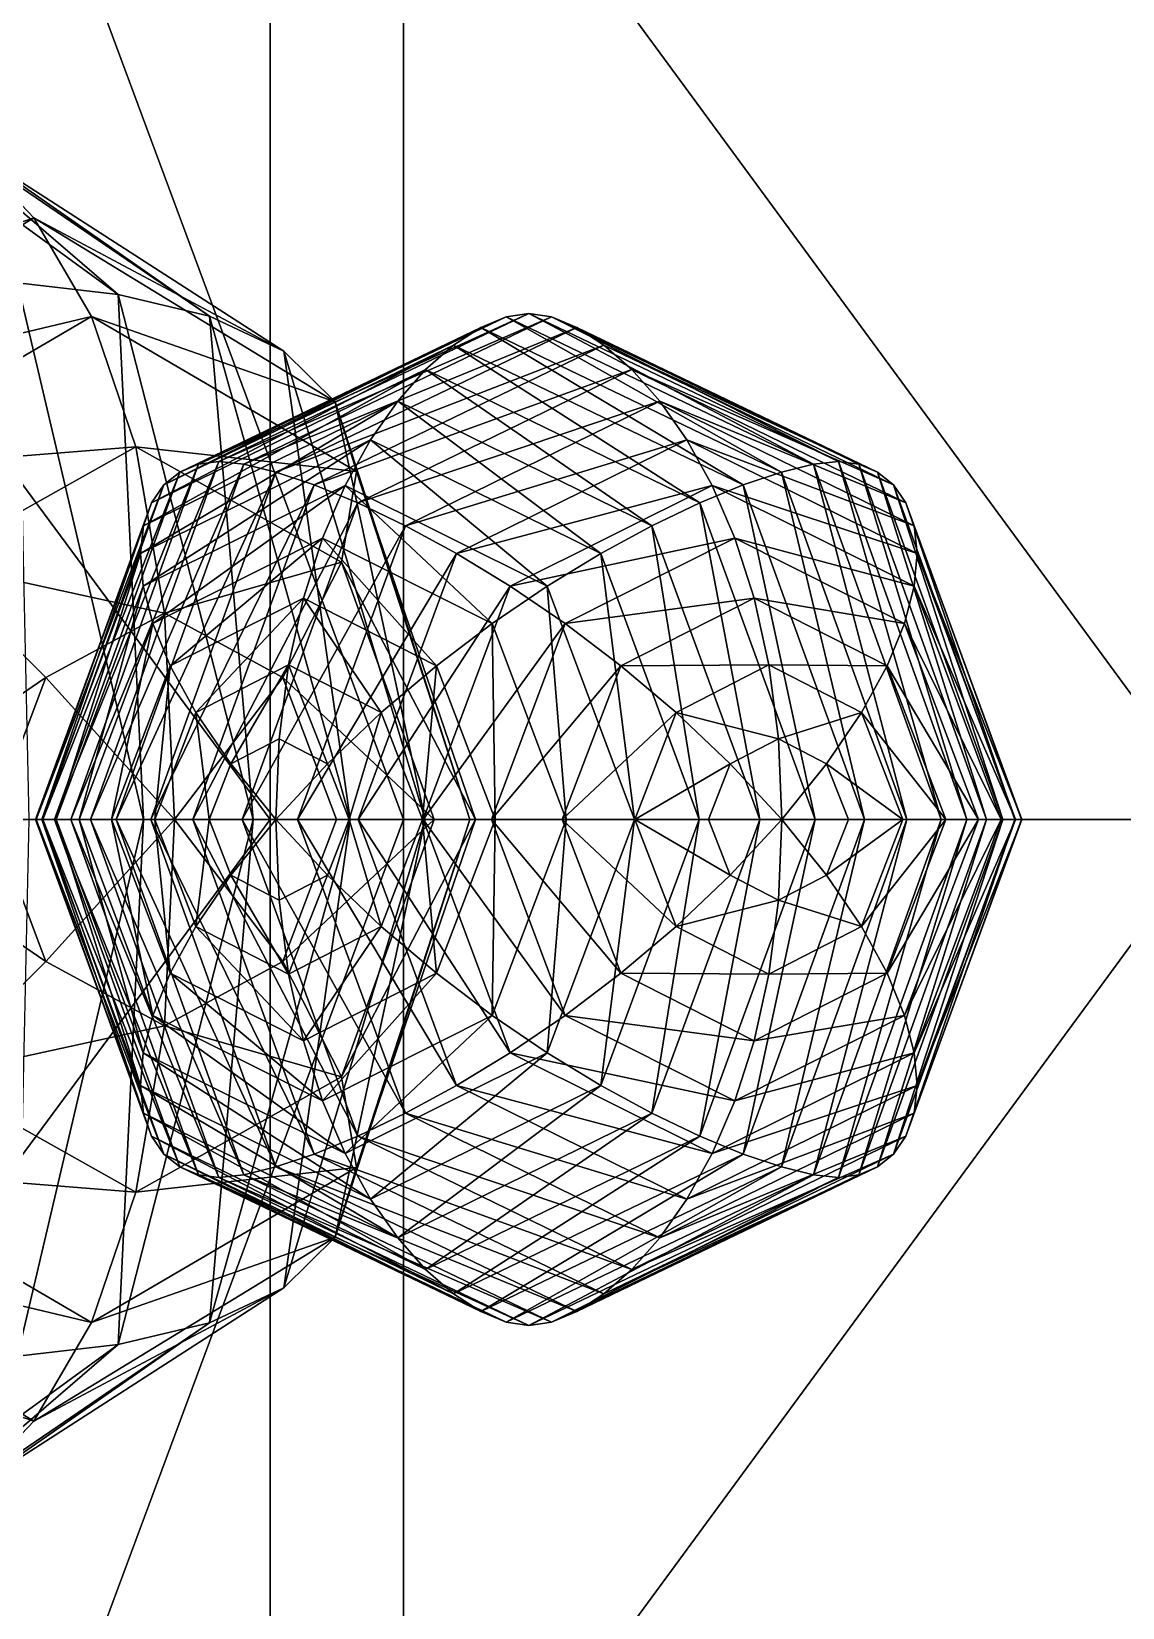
# Model space of a CAD drawing. Extents: x 0 to 32.6, y -11.9 to 11.9.
# Drawn here: x 12.82 to 13.0818, y -0.189 to 0.189 of the extents above; entities that cross this region are included whole.
import ezdxf

# ---------------------------------------------------------------- set-up
doc = ezdxf.new("R2010")
doc.units = 0

msp = doc.modelspace()

# ---------------------------------------------------------------- linework, layer by layer
for points in [[(12.50791, 1.08, -1.7), (12.90925, 1.08, -1.7), (12.90925, 0, -1.7)], [(12.50791, 1.08, -1.7), (12.90925, 0, -1.7), (12.50791, 0, -1.7)], [(12.50791, 0, 1.3), (12.90925, 0, 1.3), (12.50791, 1.08, 1.3)], [(12.90925, 0, 1.3), (12.90925, 1.08, 1.3), (12.50791, 1.08, 1.3)], [(12.90925, 1.08, -1.7), (13.27085, 1.08, -1.7), (13.27085, 0, -1.7)], [(12.90925, 1.08, -1.7), (13.27085, 0, -1.7), (12.90925, 0, -1.7)], [(12.90925, 0, 1.3), (13.27085, 0, 1.3), (12.90925, 1.08, 1.3)], [(13.27085, 0, 1.3), (13.27085, 1.08, 1.3), (12.90925, 1.08, 1.3)], [(12.6471, 0.31127, -1.10925), (12.87727, 0.31127, -1.10925), (12.87727, 0, -1.17609)], [(12.6471, 0.31127, -1.10925), (12.87727, 0, -1.17609), (12.6471, 0, -1.17609)], [(12.6471, 0, 0.52391), (12.87727, 0, 0.52391), (12.6471, 0.31127, 0.45707)], [(12.87727, 0, 0.52391), (12.87727, 0.31127, 0.45707), (12.6471, 0.31127, 0.45707)], [(12.87727, 0.31127, -1.10925), (13.10591, 0.31127, -1.10925), (13.10591, 0, -1.17609)], [(12.87727, 0.31127, -1.10925), (13.10591, 0, -1.17609), (12.87727, 0, -1.17609)], [(12.87727, 0, 0.52391), (13.10591, 0, 0.52391), (12.87727, 0.31127, 0.45707)], [(13.10591, 0, 0.52391), (13.10591, 0.31127, 0.45707), (12.87727, 0.31127, 0.45707)], [(12.8408, 0.12599, -0.17738), (12.76648, 0.18003, -0.13447), (12.78598, 0.17304, -0.10069)], [(12.8408, 0.12599, -0.17738), (12.81657, 0.12878, -0.20988), (12.76648, 0.18003, -0.13447)], [(12.86266, 0.12074, -0.14496), (12.78598, 0.17304, -0.10069), (12.80422, 0.16148, -0.06911)], [(12.86266, 0.12074, -0.14496), (12.8408, 0.12599, -0.17738), (12.78598, 0.17304, -0.10069)], [(12.82056, 0.14437, -0.04081), (12.80422, 0.16148, -0.06911), (12.72789, 0.11235, -0.02504)], [(12.88054, 0.11235, -0.11317), (12.80422, 0.16148, -0.06911), (12.82056, 0.14437, -0.04081)], [(12.88054, 0.11235, -0.11317), (12.86266, 0.12074, -0.14496), (12.80422, 0.16148, -0.06911)], [(12.82056, 0.14437, -0.04081), (12.72789, 0.11235, -0.02504), (12.74826, 0.10017, 0.00093)], [(12.83436, 0.12067, -0.01689), (12.82056, 0.14437, -0.04081), (12.74826, 0.10017, 0.00093)], [(12.89285, 0.10017, -0.08255), (12.82056, 0.14437, -0.04081), (12.83436, 0.12067, -0.01689)], [(12.89285, 0.10017, -0.08255), (12.88054, 0.11235, -0.11317), (12.82056, 0.14437, -0.04081)], [(12.84684, 0, -0.22735), (12.81657, 0.12878, -0.20988), (12.8408, 0.12599, -0.17738)], [(12.84684, 0, -0.22735), (12.81938, 0, -0.258), (12.81657, 0.12878, -0.20988)], [(12.87319, 0, -0.19608), (12.8408, 0.12599, -0.17738), (12.86266, 0.12074, -0.14496)], [(12.87319, 0, -0.19608), (12.84684, 0, -0.22735), (12.8408, 0.12599, -0.17738)], [(12.93929, 0.12143, 0.16484), (12.93384, 0.12059, 0.15541), (12.86004, 0.08522, 0.19802)], [(12.93929, 0.12143, 0.16484), (12.86004, 0.08522, 0.19802), (12.86494, 0.08585, 0.20776)], [(12.94473, 0.12059, 0.17427), (12.93929, 0.12143, 0.16484), (12.86494, 0.08585, 0.20776)], [(13.00764, 0.08522, 0.1128), (12.93384, 0.12059, 0.15541), (12.93929, 0.12143, 0.16484)], [(13.01363, 0.08585, 0.12192), (12.93929, 0.12143, 0.16484), (12.94473, 0.12059, 0.17427)], [(13.01363, 0.08585, 0.12192), (13.00764, 0.08522, 0.1128), (12.93929, 0.12143, 0.16484)], [(12.83436, 0.12067, -0.01689), (12.74826, 0.10017, 0.00093), (12.77075, 0.08351, 0.01984)], [(12.84501, 0.08938, 0.00155), (12.83436, 0.12067, -0.01689), (12.77075, 0.08351, 0.01984)], [(12.89798, 0.08351, -0.05362), (12.83436, 0.12067, -0.01689), (12.84501, 0.08938, 0.00155)], [(12.89798, 0.08351, -0.05362), (12.89285, 0.10017, -0.08255), (12.83436, 0.12067, -0.01689)], [(12.92776, 0.11806, 0.14488), (12.92126, 0.11384, 0.13362), (12.85176, 0.08026, 0.17375)], [(12.92776, 0.11806, 0.14488), (12.85176, 0.08026, 0.17375), (12.85558, 0.08335, 0.18655)], [(12.93384, 0.12059, 0.15541), (12.92776, 0.11806, 0.14488), (12.85558, 0.08335, 0.18655)], [(12.93384, 0.12059, 0.15541), (12.85558, 0.08335, 0.18655), (12.86004, 0.08522, 0.19802)], [(12.8964, 0, -0.16444), (12.86266, 0.12074, -0.14496), (12.88054, 0.11235, -0.11317)], [(12.8964, 0, -0.16444), (12.87319, 0, -0.19608), (12.86266, 0.12074, -0.14496)], [(12.94473, 0.12059, 0.17427), (12.86494, 0.08585, 0.20776), (12.87093, 0.08522, 0.21688)], [(12.95081, 0.11806, 0.1848), (12.94473, 0.12059, 0.17427), (12.87093, 0.08522, 0.21688)], [(12.95081, 0.11806, 0.1848), (12.87093, 0.08522, 0.21688), (12.87862, 0.08335, 0.22648)], [(12.95731, 0.11384, 0.19606), (12.95081, 0.11806, 0.1848), (12.87862, 0.08335, 0.22648)], [(12.99077, 0.08026, 0.09349), (12.92126, 0.11384, 0.13362), (12.92776, 0.11806, 0.14488)], [(12.99995, 0.08335, 0.1032), (12.92776, 0.11806, 0.14488), (12.93384, 0.12059, 0.15541)], [(12.99995, 0.08335, 0.1032), (12.99077, 0.08026, 0.09349), (12.92776, 0.11806, 0.14488)], [(13.00764, 0.08522, 0.1128), (12.99995, 0.08335, 0.1032), (12.93384, 0.12059, 0.15541)], [(13.01853, 0.08522, 0.13166), (12.94473, 0.12059, 0.17427), (12.95081, 0.11806, 0.1848)], [(13.01853, 0.08522, 0.13166), (13.01363, 0.08585, 0.12192), (12.94473, 0.12059, 0.17427)], [(13.02299, 0.08335, 0.14312), (12.95081, 0.11806, 0.1848), (12.95731, 0.11384, 0.19606)], [(13.02299, 0.08335, 0.14312), (13.01853, 0.08522, 0.13166), (12.95081, 0.11806, 0.1848)], [(12.92126, 0.11384, 0.13362), (12.91455, 0.10794, 0.122), (12.84877, 0.07596, 0.15998)], [(12.92126, 0.11384, 0.13362), (12.84877, 0.07596, 0.15998), (12.85176, 0.08026, 0.17375)], [(12.95731, 0.11384, 0.19606), (12.87862, 0.08335, 0.22648), (12.8878, 0.08026, 0.23619)], [(12.96402, 0.10794, 0.20768), (12.95731, 0.11384, 0.19606), (12.8878, 0.08026, 0.23619)], [(12.98033, 0.07596, 0.08402), (12.91455, 0.10794, 0.122), (12.92126, 0.11384, 0.13362)], [(12.99077, 0.08026, 0.09349), (12.98033, 0.07596, 0.08402), (12.92126, 0.11384, 0.13362)], [(13.02682, 0.08026, 0.15593), (12.95731, 0.11384, 0.19606), (12.96402, 0.10794, 0.20768)], [(13.02682, 0.08026, 0.15593), (13.02299, 0.08335, 0.14312), (12.95731, 0.11384, 0.19606)], [(12.9144, 0, -0.13272), (12.88054, 0.11235, -0.11317), (12.89285, 0.10017, -0.08255)], [(12.9144, 0, -0.13272), (12.8964, 0, -0.16444), (12.88054, 0.11235, -0.11317)], [(12.91455, 0.10794, 0.122), (12.90784, 0.10035, 0.11037), (12.84682, 0.07046, 0.1456)], [(12.91455, 0.10794, 0.122), (12.84682, 0.07046, 0.1456), (12.84877, 0.07596, 0.15998)], [(12.96402, 0.10794, 0.20768), (12.8878, 0.08026, 0.23619), (12.89824, 0.07596, 0.24566)], [(12.97073, 0.10035, 0.21931), (12.96402, 0.10794, 0.20768), (12.89824, 0.07596, 0.24566)], [(12.96886, 0.07046, 0.07514), (12.90784, 0.10035, 0.11037), (12.91455, 0.10794, 0.122)], [(12.98033, 0.07596, 0.08402), (12.96886, 0.07046, 0.07514), (12.91455, 0.10794, 0.122)], [(13.0298, 0.07596, 0.1697), (12.96402, 0.10794, 0.20768), (12.97073, 0.10035, 0.21931)], [(13.0298, 0.07596, 0.1697), (13.02682, 0.08026, 0.15593), (12.96402, 0.10794, 0.20768)], [(12.90784, 0.10035, 0.11037), (12.90134, 0.09107, 0.09911), (12.84609, 0.06379, 0.13101)], [(12.90784, 0.10035, 0.11037), (12.84609, 0.06379, 0.13101), (12.84682, 0.07046, 0.1456)], [(12.92513, 0, -0.10118), (12.89285, 0.10017, -0.08255), (12.89798, 0.08351, -0.05362)], [(12.92513, 0, -0.10118), (12.9144, 0, -0.13272), (12.89285, 0.10017, -0.08255)], [(12.97073, 0.10035, 0.21931), (12.89824, 0.07596, 0.24566), (12.90971, 0.07046, 0.25454)], [(12.95659, 0.06379, 0.06722), (12.90134, 0.09107, 0.09911), (12.90784, 0.10035, 0.11037)], [(12.96886, 0.07046, 0.07514), (12.95659, 0.06379, 0.06722), (12.90784, 0.10035, 0.11037)], [(12.97723, 0.09107, 0.23056), (12.97073, 0.10035, 0.21931), (12.90971, 0.07046, 0.25454)], [(13.03176, 0.07046, 0.18407), (12.97073, 0.10035, 0.21931), (12.97723, 0.09107, 0.23056)], [(13.03176, 0.07046, 0.18407), (13.0298, 0.07596, 0.1697), (12.97073, 0.10035, 0.21931)], [(12.90134, 0.09107, 0.09911), (12.84679, 0.05596, 0.11657), (12.84609, 0.06379, 0.13101)], [(12.90134, 0.09107, 0.09911), (12.89526, 0.08011, 0.08859), (12.84679, 0.05596, 0.11657)], [(12.94373, 0.05596, 0.0606), (12.89526, 0.08011, 0.08859), (12.90134, 0.09107, 0.09911)], [(12.95659, 0.06379, 0.06722), (12.94373, 0.05596, 0.0606), (12.90134, 0.09107, 0.09911)], [(12.97723, 0.09107, 0.23056), (12.90971, 0.07046, 0.25454), (12.92199, 0.06379, 0.26246)], [(12.98331, 0.08011, 0.24109), (12.97723, 0.09107, 0.23056), (12.92199, 0.06379, 0.26246)], [(13.03248, 0.06379, 0.19867), (12.97723, 0.09107, 0.23056), (12.98331, 0.08011, 0.24109)], [(13.03248, 0.06379, 0.19867), (13.03176, 0.07046, 0.18407), (12.97723, 0.09107, 0.23056)], [(12.84501, 0.08938, 0.00155), (12.77075, 0.08351, 0.01984), (12.79569, 0.06171, 0.03002)], [(12.85186, 0.0495, 0.01342), (12.84501, 0.08938, 0.00155), (12.79569, 0.06171, 0.03002)], [(12.89433, 0.06171, -0.02692), (12.84501, 0.08938, 0.00155), (12.85186, 0.0495, 0.01342)], [(12.89433, 0.06171, -0.02692), (12.89798, 0.08351, -0.05362), (12.84501, 0.08938, 0.00155)], [(12.85558, 0.08335, 0.18655), (12.85176, 0.08026, 0.17375), (12.82267, 0, 0.19054)], [(12.85558, 0.08335, 0.18655), (12.82267, 0, 0.19054), (12.82552, 0, 0.20391)], [(12.86004, 0.08522, 0.19802), (12.85558, 0.08335, 0.18655), (12.82552, 0, 0.20391)], [(12.86004, 0.08522, 0.19802), (12.82552, 0, 0.20391), (12.82941, 0, 0.2157)], [(12.86494, 0.08585, 0.20776), (12.86004, 0.08522, 0.19802), (12.82941, 0, 0.2157)], [(12.86494, 0.08585, 0.20776), (12.82941, 0, 0.2157), (12.83413, 0, 0.22555)], [(12.87093, 0.08522, 0.21688), (12.86494, 0.08585, 0.20776), (12.83413, 0, 0.22555)], [(12.87093, 0.08522, 0.21688), (12.83413, 0, 0.22555), (12.8403, 0, 0.23457)], [(12.87862, 0.08335, 0.22648), (12.87093, 0.08522, 0.21688), (12.8403, 0, 0.23457)], [(12.87862, 0.08335, 0.22648), (12.8403, 0, 0.23457), (12.84857, 0, 0.24383)], [(12.8878, 0.08026, 0.23619), (12.87862, 0.08335, 0.22648), (12.84857, 0, 0.24383)], [(12.92654, 0, -0.07011), (12.89798, 0.08351, -0.05362), (12.89433, 0.06171, -0.02692)], [(12.92654, 0, -0.07011), (12.92513, 0, -0.10118), (12.89798, 0.08351, -0.05362)], [(13.01985, 0, 0.0767), (12.99077, 0.08026, 0.09349), (12.99995, 0.08335, 0.1032)], [(13.03, 0, 0.08585), (12.99995, 0.08335, 0.1032), (13.00764, 0.08522, 0.1128)], [(13.03, 0, 0.08585), (13.01985, 0, 0.0767), (12.99995, 0.08335, 0.1032)], [(13.03827, 0, 0.09511), (13.00764, 0.08522, 0.1128), (13.01363, 0.08585, 0.12192)], [(13.03827, 0, 0.09511), (13.03, 0, 0.08585), (13.00764, 0.08522, 0.1128)], [(13.04445, 0, 0.10413), (13.01363, 0.08585, 0.12192), (13.01853, 0.08522, 0.13166)], [(13.04445, 0, 0.10413), (13.03827, 0, 0.09511), (13.01363, 0.08585, 0.12192)], [(13.04916, 0, 0.11398), (13.01853, 0.08522, 0.13166), (13.02299, 0.08335, 0.14312)], [(13.04916, 0, 0.11398), (13.04445, 0, 0.10413), (13.01853, 0.08522, 0.13166)], [(13.05305, 0, 0.12577), (13.02299, 0.08335, 0.14312), (13.02682, 0.08026, 0.15593)], [(13.05305, 0, 0.12577), (13.04916, 0, 0.11398), (13.02299, 0.08335, 0.14312)], [(12.85176, 0.08026, 0.17375), (12.84877, 0.07596, 0.15998), (12.82107, 0, 0.17596)], [(12.85176, 0.08026, 0.17375), (12.82107, 0, 0.17596), (12.82267, 0, 0.19054)], [(12.89526, 0.08011, 0.08859), (12.84912, 0.04699, 0.10265), (12.84679, 0.05596, 0.11657)], [(12.8878, 0.08026, 0.23619), (12.84857, 0, 0.24383), (12.85872, 0, 0.25298)], [(12.89526, 0.08011, 0.08859), (12.88981, 0.06746, 0.07915), (12.84912, 0.04699, 0.10265)], [(12.89824, 0.07596, 0.24566), (12.8878, 0.08026, 0.23619), (12.85872, 0, 0.25298)], [(12.93051, 0.04699, 0.05566), (12.88981, 0.06746, 0.07915), (12.89526, 0.08011, 0.08859)], [(12.94373, 0.05596, 0.0606), (12.93051, 0.04699, 0.05566), (12.89526, 0.08011, 0.08859)], [(12.98331, 0.08011, 0.24109), (12.92199, 0.06379, 0.26246), (12.93484, 0.05596, 0.26908)], [(12.98876, 0.06746, 0.25053), (12.98331, 0.08011, 0.24109), (12.93484, 0.05596, 0.26908)], [(13.00803, 0, 0.06803), (12.98033, 0.07596, 0.08402), (12.99077, 0.08026, 0.09349)], [(13.03178, 0.05596, 0.21311), (12.98331, 0.08011, 0.24109), (12.98876, 0.06746, 0.25053)], [(13.03178, 0.05596, 0.21311), (13.03248, 0.06379, 0.19867), (12.98331, 0.08011, 0.24109)], [(13.01985, 0, 0.0767), (13.00803, 0, 0.06803), (12.99077, 0.08026, 0.09349)], [(13.0559, 0, 0.13914), (13.02682, 0.08026, 0.15593), (13.0298, 0.07596, 0.1697)], [(13.0559, 0, 0.13914), (13.05305, 0, 0.12577), (13.02682, 0.08026, 0.15593)], [(12.84877, 0.07596, 0.15998), (12.84682, 0.07046, 0.1456), (12.82094, 0, 0.16055)], [(12.84877, 0.07596, 0.15998), (12.82094, 0, 0.16055), (12.82107, 0, 0.17596)], [(12.89824, 0.07596, 0.24566), (12.85872, 0, 0.25298), (12.87055, 0, 0.26165)], [(12.90971, 0.07046, 0.25454), (12.89824, 0.07596, 0.24566), (12.87055, 0, 0.26165)], [(12.99474, 0, 0.0602), (12.96886, 0.07046, 0.07514), (12.98033, 0.07596, 0.08402)], [(13.00803, 0, 0.06803), (12.99474, 0, 0.0602), (12.98033, 0.07596, 0.08402)], [(13.0575, 0, 0.15371), (13.0298, 0.07596, 0.1697), (13.03176, 0.07046, 0.18407)], [(13.0575, 0, 0.15371), (13.0559, 0, 0.13914), (13.0298, 0.07596, 0.1697)], [(12.84682, 0.07046, 0.1456), (12.82247, 0, 0.14465), (12.82094, 0, 0.16055)], [(12.84682, 0.07046, 0.1456), (12.84609, 0.06379, 0.13101), (12.82247, 0, 0.14465)], [(12.90971, 0.07046, 0.25454), (12.87055, 0, 0.26165), (12.88383, 0, 0.26948)], [(12.92199, 0.06379, 0.26246), (12.90971, 0.07046, 0.25454), (12.88383, 0, 0.26948)], [(12.98021, 0, 0.05358), (12.95659, 0.06379, 0.06722), (12.96886, 0.07046, 0.07514)], [(12.99474, 0, 0.0602), (12.98021, 0, 0.05358), (12.96886, 0.07046, 0.07514)], [(13.05764, 0, 0.16913), (13.03176, 0.07046, 0.18407), (13.03248, 0.06379, 0.19867)], [(13.05764, 0, 0.16913), (13.0575, 0, 0.15371), (13.03176, 0.07046, 0.18407)], [(12.88981, 0.06746, 0.07915), (12.85326, 0.03689, 0.08963), (12.84912, 0.04699, 0.10265)], [(12.88981, 0.06746, 0.07915), (12.88521, 0.05313, 0.07118), (12.85326, 0.03689, 0.08963)], [(12.91716, 0.03689, 0.05274), (12.88521, 0.05313, 0.07118), (12.88981, 0.06746, 0.07915)], [(12.93051, 0.04699, 0.05566), (12.91716, 0.03689, 0.05274), (12.88981, 0.06746, 0.07915)], [(12.98876, 0.06746, 0.25053), (12.93484, 0.05596, 0.26908), (12.94806, 0.04699, 0.27402)], [(12.99336, 0.05313, 0.2585), (12.98876, 0.06746, 0.25053), (12.94806, 0.04699, 0.27402)], [(13.02945, 0.04699, 0.22703), (12.98876, 0.06746, 0.25053), (12.99336, 0.05313, 0.2585)], [(13.02945, 0.04699, 0.22703), (13.03178, 0.05596, 0.21311), (12.98876, 0.06746, 0.25053)], [(12.82343, 0.0341, 0.02983), (12.79569, 0.06171, 0.03002), (12.77344, 0, 0.04287)], [(12.85186, 0.0495, 0.01342), (12.79569, 0.06171, 0.03002), (12.82343, 0.0341, 0.02983)], [(12.84609, 0.06379, 0.13101), (12.82588, 0, 0.12864), (12.82247, 0, 0.14465)], [(12.84609, 0.06379, 0.13101), (12.84679, 0.05596, 0.11657), (12.82588, 0, 0.12864)], [(12.8803, 0.0341, -0.003), (12.89433, 0.06171, -0.02692), (12.85186, 0.0495, 0.01342)], [(12.91658, 0, -0.03977), (12.89433, 0.06171, -0.02692), (12.8803, 0.0341, -0.003)], [(12.92199, 0.06379, 0.26246), (12.88383, 0, 0.26948), (12.89836, 0, 0.2761)], [(12.91658, 0, -0.03977), (12.92654, 0, -0.07011), (12.89433, 0.06171, -0.02692)], [(12.93484, 0.05596, 0.26908), (12.92199, 0.06379, 0.26246), (12.89836, 0, 0.2761)], [(12.96464, 0, 0.04853), (12.94373, 0.05596, 0.0606), (12.95659, 0.06379, 0.06722)], [(12.98021, 0, 0.05358), (12.96464, 0, 0.04853), (12.95659, 0.06379, 0.06722)], [(13.0561, 0, 0.18503), (13.03248, 0.06379, 0.19867), (13.03178, 0.05596, 0.21311)], [(13.0561, 0, 0.18503), (13.05764, 0, 0.16913), (13.03248, 0.06379, 0.19867)], [(12.84679, 0.05596, 0.11657), (12.83139, 0, 0.11288), (12.82588, 0, 0.12864)], [(12.84679, 0.05596, 0.11657), (12.84912, 0.04699, 0.10265), (12.83139, 0, 0.11288)], [(12.88521, 0.05313, 0.07118), (12.85942, 0.02568, 0.07788), (12.85326, 0.03689, 0.08963)], [(12.88521, 0.05313, 0.07118), (12.88166, 0.0371, 0.06503), (12.85942, 0.02568, 0.07788)], [(12.90391, 0.02568, 0.05219), (12.88166, 0.0371, 0.06503), (12.88521, 0.05313, 0.07118)], [(12.91716, 0.03689, 0.05274), (12.90391, 0.02568, 0.05219), (12.88521, 0.05313, 0.07118)], [(12.93484, 0.05596, 0.26908), (12.89836, 0, 0.2761), (12.91393, 0, 0.28115)], [(12.94806, 0.04699, 0.27402), (12.93484, 0.05596, 0.26908), (12.91393, 0, 0.28115)], [(12.94824, 0, 0.04542), (12.93051, 0.04699, 0.05566), (12.94373, 0.05596, 0.0606)], [(12.96464, 0, 0.04853), (12.94824, 0, 0.04542), (12.94373, 0.05596, 0.0606)], [(12.99336, 0.05313, 0.2585), (12.94806, 0.04699, 0.27402), (12.96141, 0.03689, 0.27694)], [(12.99691, 0.0371, 0.26464), (12.99336, 0.05313, 0.2585), (12.96141, 0.03689, 0.27694)], [(13.02531, 0.03689, 0.24005), (12.99336, 0.05313, 0.2585), (12.99691, 0.0371, 0.26464)], [(13.02531, 0.03689, 0.24005), (13.02945, 0.04699, 0.22703), (12.99336, 0.05313, 0.2585)], [(13.05269, 0, 0.20104), (13.03178, 0.05596, 0.21311), (13.02945, 0.04699, 0.22703)], [(13.05269, 0, 0.20104), (13.0561, 0, 0.18503), (13.03178, 0.05596, 0.21311)], [(12.85429, 0, 0.01762), (12.85186, 0.0495, 0.01342), (12.82343, 0.0341, 0.02983)], [(12.8803, 0.0341, -0.003), (12.85186, 0.0495, 0.01342), (12.85429, 0, 0.01762)], [(12.84912, 0.04699, 0.10265), (12.8392, 0, 0.09774), (12.83139, 0, 0.11288)], [(12.84912, 0.04699, 0.10265), (12.85326, 0.03689, 0.08963), (12.8392, 0, 0.09774)], [(12.94806, 0.04699, 0.27402), (12.91393, 0, 0.28115), (12.93033, 0, 0.28426)], [(12.93122, 0, 0.04462), (12.91716, 0.03689, 0.05274), (12.93051, 0.04699, 0.05566)], [(12.96141, 0.03689, 0.27694), (12.94806, 0.04699, 0.27402), (12.93033, 0, 0.28426)], [(12.94824, 0, 0.04542), (12.93122, 0, 0.04462), (12.93051, 0.04699, 0.05566)], [(13.04718, 0, 0.2168), (13.02945, 0.04699, 0.22703), (13.02531, 0.03689, 0.24005)], [(13.04718, 0, 0.2168), (13.05269, 0, 0.20104), (13.02945, 0.04699, 0.22703)], [(12.82343, 0.0341, 0.02983), (12.77344, 0, 0.04287), (12.81055, 0, 0.03727)], [(12.85429, 0, 0.01762), (12.82343, 0.0341, 0.02983), (12.81055, 0, 0.03727)], [(12.85326, 0.03689, 0.08963), (12.84953, 0, 0.08359), (12.8392, 0, 0.09774)], [(12.85326, 0.03689, 0.08963), (12.85942, 0.02568, 0.07788), (12.84953, 0, 0.08359)], [(12.89318, 0, -0.01044), (12.8803, 0.0341, -0.003), (12.85429, 0, 0.01762)], [(12.88166, 0.0371, 0.06503), (12.86779, 0.01338, 0.06777), (12.85942, 0.02568, 0.07788)], [(12.88166, 0.0371, 0.06503), (12.87938, 0.01939, 0.06108), (12.86779, 0.01338, 0.06777)], [(12.89097, 0.01338, 0.05439), (12.87938, 0.01939, 0.06108), (12.88166, 0.0371, 0.06503)], [(12.89318, 0, -0.01044), (12.91658, 0, -0.03977), (12.8803, 0.0341, -0.003)], [(12.90391, 0.02568, 0.05219), (12.89097, 0.01338, 0.05439), (12.88166, 0.0371, 0.06503)], [(12.9138, 0, 0.04648), (12.90391, 0.02568, 0.05219), (12.91716, 0.03689, 0.05274)], [(12.93122, 0, 0.04462), (12.9138, 0, 0.04648), (12.91716, 0.03689, 0.05274)], [(12.96141, 0.03689, 0.27694), (12.93033, 0, 0.28426), (12.94735, 0, 0.28506)], [(12.97467, 0.02568, 0.27749), (12.96141, 0.03689, 0.27694), (12.94735, 0, 0.28506)], [(12.99691, 0.0371, 0.26464), (12.96141, 0.03689, 0.27694), (12.97467, 0.02568, 0.27749)], [(12.99919, 0.01939, 0.2686), (12.99691, 0.0371, 0.26464), (12.97467, 0.02568, 0.27749)], [(13.01915, 0.02568, 0.2518), (12.99691, 0.0371, 0.26464), (12.99919, 0.01939, 0.2686)], [(13.01915, 0.02568, 0.2518), (13.02531, 0.03689, 0.24005), (12.99691, 0.0371, 0.26464)], [(13.03937, 0, 0.23194), (13.02531, 0.03689, 0.24005), (13.01915, 0.02568, 0.2518)], [(13.03937, 0, 0.23194), (13.04718, 0, 0.2168), (13.02531, 0.03689, 0.24005)], [(12.85942, 0.02568, 0.07788), (12.86258, 0, 0.07078), (12.84953, 0, 0.08359)], [(12.85942, 0.02568, 0.07788), (12.86779, 0.01338, 0.06777), (12.86258, 0, 0.07078)], [(12.89618, 0, 0.05138), (12.89097, 0.01338, 0.05439), (12.90391, 0.02568, 0.05219)], [(12.9138, 0, 0.04648), (12.89618, 0, 0.05138), (12.90391, 0.02568, 0.05219)], [(12.97467, 0.02568, 0.27749), (12.94735, 0, 0.28506), (12.96478, 0, 0.2832)], [(12.9876, 0.01338, 0.27529), (12.97467, 0.02568, 0.27749), (12.96478, 0, 0.2832)], [(12.99919, 0.01939, 0.2686), (12.97467, 0.02568, 0.27749), (12.9876, 0.01338, 0.27529)], [(13.01078, 0.01338, 0.26191), (13.01915, 0.02568, 0.2518), (12.99919, 0.01939, 0.2686)], [(13.02904, 0, 0.24609), (13.01915, 0.02568, 0.2518), (13.01078, 0.01338, 0.26191)], [(13.02904, 0, 0.24609), (13.03937, 0, 0.23194), (13.01915, 0.02568, 0.2518)], [(12.87938, 0.01939, 0.06108), (12.87857, 0, 0.05968), (12.86779, 0.01338, 0.06777)], [(12.89097, 0.01338, 0.05439), (12.87857, 0, 0.05968), (12.87938, 0.01939, 0.06108)], [(13, 0, 0.27), (12.99919, 0.01939, 0.2686), (12.9876, 0.01338, 0.27529)], [(13.01078, 0.01338, 0.26191), (12.99919, 0.01939, 0.2686), (13, 0, 0.27)], [(12.86779, 0.01338, 0.06777), (12.87857, 0, 0.05968), (12.86258, 0, 0.07078)], [(12.89618, 0, 0.05138), (12.87857, 0, 0.05968), (12.89097, 0.01338, 0.05439)], [(12.9876, 0.01338, 0.27529), (12.96478, 0, 0.2832), (12.9824, 0, 0.2783)], [(13, 0, 0.27), (12.9876, 0.01338, 0.27529), (12.9824, 0, 0.2783)], [(13.01599, 0, 0.2589), (13.01078, 0.01338, 0.26191), (13, 0, 0.27)], [(13.01599, 0, 0.2589), (13.02904, 0, 0.24609), (13.01078, 0.01338, 0.26191)], [(12.50791, 0, -1.7), (12.90925, 0, -1.7), (12.50791, -1.08, -1.7)], [(12.90925, 0, -1.7), (12.90925, -1.08, -1.7), (12.50791, -1.08, -1.7)], [(12.50791, -1.08, 1.3), (12.90925, -1.08, 1.3), (12.90925, 0, 1.3)], [(12.50791, -1.08, 1.3), (12.90925, 0, 1.3), (12.50791, 0, 1.3)], [(12.6471, 0, -1.17609), (12.87727, 0, -1.17609), (12.6471, -0.31127, -1.10925)], [(12.87727, 0, -1.17609), (12.87727, -0.31127, -1.10925), (12.6471, -0.31127, -1.10925)], [(12.6471, -0.31127, 0.45707), (12.87727, -0.31127, 0.45707), (12.87727, 0, 0.52391)], [(12.6471, -0.31127, 0.45707), (12.87727, 0, 0.52391), (12.6471, 0, 0.52391)], [(12.81055, 0, 0.03727), (12.82343, -0.0341, 0.02983), (12.85429, 0, 0.01762)], [(12.82343, -0.0341, 0.02983), (12.85186, -0.0495, 0.01342), (12.85429, 0, 0.01762)], [(12.83413, 0, 0.22555), (12.82941, 0, 0.2157), (12.86494, -0.08585, 0.20776)], [(12.8403, 0, 0.23457), (12.83413, 0, 0.22555), (12.87093, -0.08522, 0.21688)], [(12.83413, 0, 0.22555), (12.86494, -0.08585, 0.20776), (12.87093, -0.08522, 0.21688)], [(12.85429, 0, 0.01762), (12.85186, -0.0495, 0.01342), (12.8803, -0.0341, -0.003)], [(12.85429, 0, 0.01762), (12.8803, -0.0341, -0.003), (12.89318, 0, -0.01044)], [(12.86258, 0, 0.07078), (12.87857, 0, 0.05968), (12.86779, -0.01338, 0.06777)], [(12.86779, -0.01338, 0.06777), (12.87857, 0, 0.05968), (12.87938, -0.01939, 0.06108)], [(12.87727, 0, -1.17609), (13.10591, 0, -1.17609), (12.87727, -0.31127, -1.10925)], [(13.10591, 0, -1.17609), (13.10591, -0.31127, -1.10925), (12.87727, -0.31127, -1.10925)], [(12.87727, -0.31127, 0.45707), (13.10591, -0.31127, 0.45707), (13.10591, 0, 0.52391)], [(12.87727, -0.31127, 0.45707), (13.10591, 0, 0.52391), (12.87727, 0, 0.52391)], [(12.87938, -0.01939, 0.06108), (12.87857, 0, 0.05968), (12.89097, -0.01338, 0.05439)], [(12.89097, -0.01338, 0.05439), (12.87857, 0, 0.05968), (12.89618, 0, 0.05138)], [(12.90925, 0, -1.7), (13.27085, 0, -1.7), (12.90925, -1.08, -1.7)], [(13.27085, 0, -1.7), (13.27085, -1.08, -1.7), (12.90925, -1.08, -1.7)], [(12.90925, -1.08, 1.3), (13.27085, -1.08, 1.3), (13.27085, 0, 1.3)], [(12.90925, -1.08, 1.3), (13.27085, 0, 1.3), (12.90925, 0, 1.3)], [(12.9824, 0, 0.2783), (12.9876, -0.01338, 0.27529), (13, 0, 0.27)], [(12.9876, -0.01338, 0.27529), (12.99919, -0.01939, 0.2686), (13, 0, 0.27)], [(13, 0, 0.27), (12.99919, -0.01939, 0.2686), (13.01078, -0.01338, 0.26191)], [(13, 0, 0.27), (13.01078, -0.01338, 0.26191), (13.01599, 0, 0.2589)], [(13.01853, -0.08522, 0.13166), (13.01363, -0.08585, 0.12192), (13.04445, 0, 0.10413)], [(13.01363, -0.08585, 0.12192), (13.03827, 0, 0.09511), (13.04445, 0, 0.10413)], [(13.01853, -0.08522, 0.13166), (13.04445, 0, 0.10413), (13.04916, 0, 0.11398)], [(12.81055, 0, 0.03727), (12.77344, 0, 0.04287), (12.82343, -0.0341, 0.02983)], [(12.77344, 0, 0.04287), (12.79569, -0.06171, 0.03002), (12.82343, -0.0341, 0.02983)], [(12.8408, -0.12599, -0.17738), (12.81657, -0.12878, -0.20988), (12.84684, 0, -0.22735)], [(12.81657, -0.12878, -0.20988), (12.81938, 0, -0.258), (12.84684, 0, -0.22735)], [(12.82107, 0, 0.17596), (12.82094, 0, 0.16055), (12.84877, -0.07596, 0.15998)], [(12.82094, 0, 0.16055), (12.84682, -0.07046, 0.1456), (12.84877, -0.07596, 0.15998)], [(12.82094, 0, 0.16055), (12.82247, 0, 0.14465), (12.84682, -0.07046, 0.1456)], [(12.82267, 0, 0.19054), (12.82107, 0, 0.17596), (12.85176, -0.08026, 0.17375)], [(12.82107, 0, 0.17596), (12.84877, -0.07596, 0.15998), (12.85176, -0.08026, 0.17375)], [(12.82247, 0, 0.14465), (12.84609, -0.06379, 0.13101), (12.84682, -0.07046, 0.1456)], [(12.82247, 0, 0.14465), (12.82588, 0, 0.12864), (12.84609, -0.06379, 0.13101)], [(12.82552, 0, 0.20391), (12.82267, 0, 0.19054), (12.85558, -0.08335, 0.18655)], [(12.82267, 0, 0.19054), (12.85176, -0.08026, 0.17375), (12.85558, -0.08335, 0.18655)], [(12.82941, 0, 0.2157), (12.82552, 0, 0.20391), (12.86004, -0.08522, 0.19802)], [(12.82552, 0, 0.20391), (12.85558, -0.08335, 0.18655), (12.86004, -0.08522, 0.19802)], [(12.82588, 0, 0.12864), (12.84679, -0.05596, 0.11657), (12.84609, -0.06379, 0.13101)], [(12.82588, 0, 0.12864), (12.83139, 0, 0.11288), (12.84679, -0.05596, 0.11657)], [(12.82941, 0, 0.2157), (12.86004, -0.08522, 0.19802), (12.86494, -0.08585, 0.20776)], [(12.83139, 0, 0.11288), (12.84912, -0.04699, 0.10265), (12.84679, -0.05596, 0.11657)], [(12.83139, 0, 0.11288), (12.8392, 0, 0.09774), (12.84912, -0.04699, 0.10265)], [(12.8392, 0, 0.09774), (12.85326, -0.03689, 0.08963), (12.84912, -0.04699, 0.10265)], [(12.8392, 0, 0.09774), (12.84953, 0, 0.08359), (12.85326, -0.03689, 0.08963)], [(12.84857, 0, 0.24383), (12.8403, 0, 0.23457), (12.87862, -0.08335, 0.22648)], [(12.8403, 0, 0.23457), (12.87093, -0.08522, 0.21688), (12.87862, -0.08335, 0.22648)], [(12.86266, -0.12074, -0.14496), (12.8408, -0.12599, -0.17738), (12.87319, 0, -0.19608)], [(12.8408, -0.12599, -0.17738), (12.84684, 0, -0.22735), (12.87319, 0, -0.19608)], [(12.85872, 0, 0.25298), (12.84857, 0, 0.24383), (12.8878, -0.08026, 0.23619)], [(12.84857, 0, 0.24383), (12.87862, -0.08335, 0.22648), (12.8878, -0.08026, 0.23619)], [(12.84953, 0, 0.08359), (12.85942, -0.02568, 0.07788), (12.85326, -0.03689, 0.08963)], [(12.84953, 0, 0.08359), (12.86258, 0, 0.07078), (12.85942, -0.02568, 0.07788)], [(12.87055, 0, 0.26165), (12.85872, 0, 0.25298), (12.89824, -0.07596, 0.24566)], [(12.85872, 0, 0.25298), (12.8878, -0.08026, 0.23619), (12.89824, -0.07596, 0.24566)], [(12.86258, 0, 0.07078), (12.86779, -0.01338, 0.06777), (12.85942, -0.02568, 0.07788)], [(12.88054, -0.11235, -0.11317), (12.86266, -0.12074, -0.14496), (12.8964, 0, -0.16444)], [(12.86266, -0.12074, -0.14496), (12.87319, 0, -0.19608), (12.8964, 0, -0.16444)], [(12.88383, 0, 0.26948), (12.87055, 0, 0.26165), (12.90971, -0.07046, 0.25454)], [(12.87055, 0, 0.26165), (12.89824, -0.07596, 0.24566), (12.90971, -0.07046, 0.25454)], [(12.8803, -0.0341, -0.003), (12.89433, -0.06171, -0.02692), (12.91658, 0, -0.03977)], [(12.8803, -0.0341, -0.003), (12.91658, 0, -0.03977), (12.89318, 0, -0.01044)], [(12.89285, -0.10017, -0.08255), (12.88054, -0.11235, -0.11317), (12.9144, 0, -0.13272)], [(12.88054, -0.11235, -0.11317), (12.8964, 0, -0.16444), (12.9144, 0, -0.13272)], [(12.89836, 0, 0.2761), (12.88383, 0, 0.26948), (12.92199, -0.06379, 0.26246)], [(12.88383, 0, 0.26948), (12.90971, -0.07046, 0.25454), (12.92199, -0.06379, 0.26246)], [(12.90391, -0.02568, 0.05219), (12.89097, -0.01338, 0.05439), (12.89618, 0, 0.05138)], [(12.89798, -0.08351, -0.05362), (12.89285, -0.10017, -0.08255), (12.92513, 0, -0.10118)], [(12.89285, -0.10017, -0.08255), (12.9144, 0, -0.13272), (12.92513, 0, -0.10118)], [(12.89433, -0.06171, -0.02692), (12.89798, -0.08351, -0.05362), (12.92654, 0, -0.07011)], [(12.89433, -0.06171, -0.02692), (12.92654, 0, -0.07011), (12.91658, 0, -0.03977)], [(12.90391, -0.02568, 0.05219), (12.89618, 0, 0.05138), (12.9138, 0, 0.04648)], [(12.89798, -0.08351, -0.05362), (12.92513, 0, -0.10118), (12.92654, 0, -0.07011)], [(12.91393, 0, 0.28115), (12.89836, 0, 0.2761), (12.93484, -0.05596, 0.26908)], [(12.89836, 0, 0.2761), (12.92199, -0.06379, 0.26246), (12.93484, -0.05596, 0.26908)], [(12.91716, -0.03689, 0.05274), (12.90391, -0.02568, 0.05219), (12.9138, 0, 0.04648)], [(12.91716, -0.03689, 0.05274), (12.9138, 0, 0.04648), (12.93122, 0, 0.04462)], [(12.93033, 0, 0.28426), (12.91393, 0, 0.28115), (12.94806, -0.04699, 0.27402)], [(12.91393, 0, 0.28115), (12.93484, -0.05596, 0.26908), (12.94806, -0.04699, 0.27402)], [(12.93051, -0.04699, 0.05566), (12.91716, -0.03689, 0.05274), (12.93122, 0, 0.04462)], [(12.94735, 0, 0.28506), (12.93033, 0, 0.28426), (12.96141, -0.03689, 0.27694)], [(12.93033, 0, 0.28426), (12.94806, -0.04699, 0.27402), (12.96141, -0.03689, 0.27694)], [(12.94373, -0.05596, 0.0606), (12.93051, -0.04699, 0.05566), (12.94824, 0, 0.04542)], [(12.93051, -0.04699, 0.05566), (12.93122, 0, 0.04462), (12.94824, 0, 0.04542)], [(12.95659, -0.06379, 0.06722), (12.94373, -0.05596, 0.0606), (12.96464, 0, 0.04853)], [(12.94373, -0.05596, 0.0606), (12.94824, 0, 0.04542), (12.96464, 0, 0.04853)], [(12.96478, 0, 0.2832), (12.94735, 0, 0.28506), (12.97467, -0.02568, 0.27749)], [(12.94735, 0, 0.28506), (12.96141, -0.03689, 0.27694), (12.97467, -0.02568, 0.27749)], [(12.96886, -0.07046, 0.07514), (12.95659, -0.06379, 0.06722), (12.98021, 0, 0.05358)], [(12.95659, -0.06379, 0.06722), (12.96464, 0, 0.04853), (12.98021, 0, 0.05358)], [(12.9824, 0, 0.2783), (12.96478, 0, 0.2832), (12.9876, -0.01338, 0.27529)], [(12.96478, 0, 0.2832), (12.97467, -0.02568, 0.27749), (12.9876, -0.01338, 0.27529)], [(12.98033, -0.07596, 0.08402), (12.96886, -0.07046, 0.07514), (12.99474, 0, 0.0602)], [(12.96886, -0.07046, 0.07514), (12.98021, 0, 0.05358), (12.99474, 0, 0.0602)], [(12.99077, -0.08026, 0.09349), (12.98033, -0.07596, 0.08402), (13.00803, 0, 0.06803)], [(12.98033, -0.07596, 0.08402), (12.99474, 0, 0.0602), (13.00803, 0, 0.06803)], [(12.99995, -0.08335, 0.1032), (12.99077, -0.08026, 0.09349), (13.01985, 0, 0.0767)], [(12.99077, -0.08026, 0.09349), (13.00803, 0, 0.06803), (13.01985, 0, 0.0767)], [(13.00764, -0.08522, 0.1128), (12.99995, -0.08335, 0.1032), (13.03, 0, 0.08585)], [(12.99995, -0.08335, 0.1032), (13.01985, 0, 0.0767), (13.03, 0, 0.08585)], [(13.01363, -0.08585, 0.12192), (13.00764, -0.08522, 0.1128), (13.03827, 0, 0.09511)], [(13.00764, -0.08522, 0.1128), (13.03, 0, 0.08585), (13.03827, 0, 0.09511)], [(13.01078, -0.01338, 0.26191), (13.01915, -0.02568, 0.2518), (13.02904, 0, 0.24609)], [(13.01078, -0.01338, 0.26191), (13.02904, 0, 0.24609), (13.01599, 0, 0.2589)], [(13.02299, -0.08335, 0.14312), (13.01853, -0.08522, 0.13166), (13.04916, 0, 0.11398)], [(13.01915, -0.02568, 0.2518), (13.02531, -0.03689, 0.24005), (13.03937, 0, 0.23194)], [(13.01915, -0.02568, 0.2518), (13.03937, 0, 0.23194), (13.02904, 0, 0.24609)], [(13.02682, -0.08026, 0.15593), (13.02299, -0.08335, 0.14312), (13.05305, 0, 0.12577)], [(13.02299, -0.08335, 0.14312), (13.04916, 0, 0.11398), (13.05305, 0, 0.12577)], [(13.02531, -0.03689, 0.24005), (13.02945, -0.04699, 0.22703), (13.04718, 0, 0.2168)], [(13.02531, -0.03689, 0.24005), (13.04718, 0, 0.2168), (13.03937, 0, 0.23194)], [(13.0298, -0.07596, 0.1697), (13.02682, -0.08026, 0.15593), (13.0559, 0, 0.13914)], [(13.02682, -0.08026, 0.15593), (13.05305, 0, 0.12577), (13.0559, 0, 0.13914)], [(13.02945, -0.04699, 0.22703), (13.03178, -0.05596, 0.21311), (13.05269, 0, 0.20104)], [(13.02945, -0.04699, 0.22703), (13.05269, 0, 0.20104), (13.04718, 0, 0.2168)], [(13.03176, -0.07046, 0.18407), (13.0298, -0.07596, 0.1697), (13.0575, 0, 0.15371)], [(13.0298, -0.07596, 0.1697), (13.0559, 0, 0.13914), (13.0575, 0, 0.15371)], [(13.03248, -0.06379, 0.19867), (13.03176, -0.07046, 0.18407), (13.05764, 0, 0.16913)], [(13.03176, -0.07046, 0.18407), (13.0575, 0, 0.15371), (13.05764, 0, 0.16913)], [(13.03178, -0.05596, 0.21311), (13.03248, -0.06379, 0.19867), (13.0561, 0, 0.18503)], [(13.03178, -0.05596, 0.21311), (13.0561, 0, 0.18503), (13.05269, 0, 0.20104)], [(13.03248, -0.06379, 0.19867), (13.05764, 0, 0.16913), (13.0561, 0, 0.18503)], [(12.85942, -0.02568, 0.07788), (12.86779, -0.01338, 0.06777), (12.88166, -0.0371, 0.06503)], [(12.86779, -0.01338, 0.06777), (12.87938, -0.01939, 0.06108), (12.88166, -0.0371, 0.06503)], [(12.88166, -0.0371, 0.06503), (12.87938, -0.01939, 0.06108), (12.89097, -0.01338, 0.05439)], [(12.88166, -0.0371, 0.06503), (12.89097, -0.01338, 0.05439), (12.90391, -0.02568, 0.05219)], [(12.9876, -0.01338, 0.27529), (12.97467, -0.02568, 0.27749), (12.99919, -0.01939, 0.2686)], [(12.99919, -0.01939, 0.2686), (13.01915, -0.02568, 0.2518), (13.01078, -0.01338, 0.26191)], [(12.97467, -0.02568, 0.27749), (12.99691, -0.0371, 0.26464), (12.99919, -0.01939, 0.2686)], [(12.99919, -0.01939, 0.2686), (12.99691, -0.0371, 0.26464), (13.01915, -0.02568, 0.2518)], [(12.85326, -0.03689, 0.08963), (12.85942, -0.02568, 0.07788), (12.88521, -0.05313, 0.07118)], [(12.85942, -0.02568, 0.07788), (12.88166, -0.0371, 0.06503), (12.88521, -0.05313, 0.07118)], [(12.88521, -0.05313, 0.07118), (12.88166, -0.0371, 0.06503), (12.90391, -0.02568, 0.05219)], [(12.88521, -0.05313, 0.07118), (12.90391, -0.02568, 0.05219), (12.91716, -0.03689, 0.05274)], [(12.97467, -0.02568, 0.27749), (12.96141, -0.03689, 0.27694), (12.99691, -0.0371, 0.26464)], [(12.99691, -0.0371, 0.26464), (13.02531, -0.03689, 0.24005), (13.01915, -0.02568, 0.2518)], [(12.82343, -0.0341, 0.02983), (12.79569, -0.06171, 0.03002), (12.85186, -0.0495, 0.01342)], [(12.84912, -0.04699, 0.10265), (12.85326, -0.03689, 0.08963), (12.88981, -0.06746, 0.07915)], [(12.85186, -0.0495, 0.01342), (12.89433, -0.06171, -0.02692), (12.8803, -0.0341, -0.003)], [(12.85326, -0.03689, 0.08963), (12.88521, -0.05313, 0.07118), (12.88981, -0.06746, 0.07915)], [(12.88981, -0.06746, 0.07915), (12.88521, -0.05313, 0.07118), (12.91716, -0.03689, 0.05274)], [(12.88981, -0.06746, 0.07915), (12.91716, -0.03689, 0.05274), (12.93051, -0.04699, 0.05566)], [(12.96141, -0.03689, 0.27694), (12.94806, -0.04699, 0.27402), (12.99336, -0.05313, 0.2585)], [(12.96141, -0.03689, 0.27694), (12.99336, -0.05313, 0.2585), (12.99691, -0.0371, 0.26464)], [(12.99691, -0.0371, 0.26464), (12.99336, -0.05313, 0.2585), (13.02531, -0.03689, 0.24005)], [(12.99336, -0.05313, 0.2585), (13.02945, -0.04699, 0.22703), (13.02531, -0.03689, 0.24005)], [(12.84679, -0.05596, 0.11657), (12.84912, -0.04699, 0.10265), (12.89526, -0.08011, 0.08859)], [(12.84912, -0.04699, 0.10265), (12.88981, -0.06746, 0.07915), (12.89526, -0.08011, 0.08859)], [(12.89526, -0.08011, 0.08859), (12.88981, -0.06746, 0.07915), (12.93051, -0.04699, 0.05566)], [(12.89526, -0.08011, 0.08859), (12.93051, -0.04699, 0.05566), (12.94373, -0.05596, 0.0606)], [(12.94806, -0.04699, 0.27402), (12.93484, -0.05596, 0.26908), (12.98876, -0.06746, 0.25053)], [(12.94806, -0.04699, 0.27402), (12.98876, -0.06746, 0.25053), (12.99336, -0.05313, 0.2585)], [(12.99336, -0.05313, 0.2585), (12.98876, -0.06746, 0.25053), (13.02945, -0.04699, 0.22703)], [(12.98876, -0.06746, 0.25053), (13.03178, -0.05596, 0.21311), (13.02945, -0.04699, 0.22703)], [(12.79569, -0.06171, 0.03002), (12.84501, -0.08938, 0.00155), (12.85186, -0.0495, 0.01342)], [(12.85186, -0.0495, 0.01342), (12.84501, -0.08938, 0.00155), (12.89433, -0.06171, -0.02692)], [(12.84609, -0.06379, 0.13101), (12.84679, -0.05596, 0.11657), (12.90134, -0.09107, 0.09911)], [(12.84679, -0.05596, 0.11657), (12.89526, -0.08011, 0.08859), (12.90134, -0.09107, 0.09911)], [(12.90134, -0.09107, 0.09911), (12.89526, -0.08011, 0.08859), (12.94373, -0.05596, 0.0606)], [(12.90134, -0.09107, 0.09911), (12.94373, -0.05596, 0.0606), (12.95659, -0.06379, 0.06722)], [(12.93484, -0.05596, 0.26908), (12.92199, -0.06379, 0.26246), (12.98331, -0.08011, 0.24109)], [(12.93484, -0.05596, 0.26908), (12.98331, -0.08011, 0.24109), (12.98876, -0.06746, 0.25053)], [(12.98876, -0.06746, 0.25053), (12.98331, -0.08011, 0.24109), (13.03178, -0.05596, 0.21311)], [(12.98331, -0.08011, 0.24109), (13.03248, -0.06379, 0.19867), (13.03178, -0.05596, 0.21311)], [(12.79569, -0.06171, 0.03002), (12.77075, -0.08351, 0.01984), (12.84501, -0.08938, 0.00155)], [(12.84501, -0.08938, 0.00155), (12.89798, -0.08351, -0.05362), (12.89433, -0.06171, -0.02692)], [(12.84682, -0.07046, 0.1456), (12.84609, -0.06379, 0.13101), (12.90784, -0.10035, 0.11037)], [(12.84609, -0.06379, 0.13101), (12.90134, -0.09107, 0.09911), (12.90784, -0.10035, 0.11037)], [(12.90784, -0.10035, 0.11037), (12.90134, -0.09107, 0.09911), (12.95659, -0.06379, 0.06722)], [(12.90784, -0.10035, 0.11037), (12.95659, -0.06379, 0.06722), (12.96886, -0.07046, 0.07514)], [(12.92199, -0.06379, 0.26246), (12.90971, -0.07046, 0.25454), (12.97723, -0.09107, 0.23056)], [(12.92199, -0.06379, 0.26246), (12.97723, -0.09107, 0.23056), (12.98331, -0.08011, 0.24109)], [(12.98331, -0.08011, 0.24109), (12.97723, -0.09107, 0.23056), (13.03248, -0.06379, 0.19867)], [(12.97723, -0.09107, 0.23056), (13.03176, -0.07046, 0.18407), (13.03248, -0.06379, 0.19867)], [(12.84877, -0.07596, 0.15998), (12.84682, -0.07046, 0.1456), (12.91455, -0.10794, 0.122)], [(12.84682, -0.07046, 0.1456), (12.90784, -0.10035, 0.11037), (12.91455, -0.10794, 0.122)], [(12.90971, -0.07046, 0.25454), (12.89824, -0.07596, 0.24566), (12.97073, -0.10035, 0.21931)], [(12.91455, -0.10794, 0.122), (12.90784, -0.10035, 0.11037), (12.96886, -0.07046, 0.07514)], [(12.90971, -0.07046, 0.25454), (12.97073, -0.10035, 0.21931), (12.97723, -0.09107, 0.23056)], [(12.91455, -0.10794, 0.122), (12.96886, -0.07046, 0.07514), (12.98033, -0.07596, 0.08402)], [(12.97723, -0.09107, 0.23056), (12.97073, -0.10035, 0.21931), (13.03176, -0.07046, 0.18407)], [(12.97073, -0.10035, 0.21931), (13.0298, -0.07596, 0.1697), (13.03176, -0.07046, 0.18407)], [(12.85176, -0.08026, 0.17375), (12.84877, -0.07596, 0.15998), (12.92126, -0.11384, 0.13362)], [(12.84877, -0.07596, 0.15998), (12.91455, -0.10794, 0.122), (12.92126, -0.11384, 0.13362)], [(12.89824, -0.07596, 0.24566), (12.8878, -0.08026, 0.23619), (12.96402, -0.10794, 0.20768)], [(12.89824, -0.07596, 0.24566), (12.96402, -0.10794, 0.20768), (12.97073, -0.10035, 0.21931)], [(12.92126, -0.11384, 0.13362), (12.91455, -0.10794, 0.122), (12.98033, -0.07596, 0.08402)], [(12.92126, -0.11384, 0.13362), (12.98033, -0.07596, 0.08402), (12.99077, -0.08026, 0.09349)], [(12.97073, -0.10035, 0.21931), (12.96402, -0.10794, 0.20768), (13.0298, -0.07596, 0.1697)], [(12.96402, -0.10794, 0.20768), (13.02682, -0.08026, 0.15593), (13.0298, -0.07596, 0.1697)], [(12.85558, -0.08335, 0.18655), (12.85176, -0.08026, 0.17375), (12.92776, -0.11806, 0.14488)], [(12.85176, -0.08026, 0.17375), (12.92126, -0.11384, 0.13362), (12.92776, -0.11806, 0.14488)], [(12.8878, -0.08026, 0.23619), (12.87862, -0.08335, 0.22648), (12.95731, -0.11384, 0.19606)], [(12.8878, -0.08026, 0.23619), (12.95731, -0.11384, 0.19606), (12.96402, -0.10794, 0.20768)], [(12.92776, -0.11806, 0.14488), (12.92126, -0.11384, 0.13362), (12.99077, -0.08026, 0.09349)], [(12.92776, -0.11806, 0.14488), (12.99077, -0.08026, 0.09349), (12.99995, -0.08335, 0.1032)], [(12.96402, -0.10794, 0.20768), (12.95731, -0.11384, 0.19606), (13.02682, -0.08026, 0.15593)], [(12.95731, -0.11384, 0.19606), (13.02299, -0.08335, 0.14312), (13.02682, -0.08026, 0.15593)], [(12.77075, -0.08351, 0.01984), (12.74826, -0.10017, 0.00093), (12.83436, -0.12067, -0.01689)], [(12.77075, -0.08351, 0.01984), (12.83436, -0.12067, -0.01689), (12.84501, -0.08938, 0.00155)], [(12.84501, -0.08938, 0.00155), (12.83436, -0.12067, -0.01689), (12.89798, -0.08351, -0.05362)], [(12.83436, -0.12067, -0.01689), (12.89285, -0.10017, -0.08255), (12.89798, -0.08351, -0.05362)], [(12.86004, -0.08522, 0.19802), (12.85558, -0.08335, 0.18655), (12.93384, -0.12059, 0.15541)], [(12.85558, -0.08335, 0.18655), (12.92776, -0.11806, 0.14488), (12.93384, -0.12059, 0.15541)], [(12.86494, -0.08585, 0.20776), (12.86004, -0.08522, 0.19802), (12.93929, -0.12143, 0.16484)], [(12.86004, -0.08522, 0.19802), (12.93384, -0.12059, 0.15541), (12.93929, -0.12143, 0.16484)], [(12.87093, -0.08522, 0.21688), (12.86494, -0.08585, 0.20776), (12.94473, -0.12059, 0.17427)], [(12.86494, -0.08585, 0.20776), (12.93929, -0.12143, 0.16484), (12.94473, -0.12059, 0.17427)], [(12.87862, -0.08335, 0.22648), (12.87093, -0.08522, 0.21688), (12.95081, -0.11806, 0.1848)], [(12.87093, -0.08522, 0.21688), (12.94473, -0.12059, 0.17427), (12.95081, -0.11806, 0.1848)], [(12.87862, -0.08335, 0.22648), (12.95081, -0.11806, 0.1848), (12.95731, -0.11384, 0.19606)], [(12.93384, -0.12059, 0.15541), (12.92776, -0.11806, 0.14488), (12.99995, -0.08335, 0.1032)], [(12.93384, -0.12059, 0.15541), (12.99995, -0.08335, 0.1032), (13.00764, -0.08522, 0.1128)], [(12.93929, -0.12143, 0.16484), (12.93384, -0.12059, 0.15541), (13.00764, -0.08522, 0.1128)], [(12.93929, -0.12143, 0.16484), (13.00764, -0.08522, 0.1128), (13.01363, -0.08585, 0.12192)], [(12.94473, -0.12059, 0.17427), (12.93929, -0.12143, 0.16484), (13.01363, -0.08585, 0.12192)], [(12.95081, -0.11806, 0.1848), (12.94473, -0.12059, 0.17427), (13.01853, -0.08522, 0.13166)], [(12.94473, -0.12059, 0.17427), (13.01363, -0.08585, 0.12192), (13.01853, -0.08522, 0.13166)], [(12.95731, -0.11384, 0.19606), (12.95081, -0.11806, 0.1848), (13.02299, -0.08335, 0.14312)], [(12.95081, -0.11806, 0.1848), (13.01853, -0.08522, 0.13166), (13.02299, -0.08335, 0.14312)], [(12.74826, -0.10017, 0.00093), (12.72789, -0.11235, -0.02504), (12.82056, -0.14437, -0.04081)], [(12.74826, -0.10017, 0.00093), (12.82056, -0.14437, -0.04081), (12.83436, -0.12067, -0.01689)], [(12.83436, -0.12067, -0.01689), (12.82056, -0.14437, -0.04081), (12.89285, -0.10017, -0.08255)], [(12.82056, -0.14437, -0.04081), (12.88054, -0.11235, -0.11317), (12.89285, -0.10017, -0.08255)], [(12.72789, -0.11235, -0.02504), (12.80422, -0.16148, -0.06911), (12.82056, -0.14437, -0.04081)], [(12.82056, -0.14437, -0.04081), (12.80422, -0.16148, -0.06911), (12.88054, -0.11235, -0.11317)], [(12.80422, -0.16148, -0.06911), (12.86266, -0.12074, -0.14496), (12.88054, -0.11235, -0.11317)], [(12.80422, -0.16148, -0.06911), (12.78598, -0.17304, -0.10069), (12.86266, -0.12074, -0.14496)], [(12.78598, -0.17304, -0.10069), (12.8408, -0.12599, -0.17738), (12.86266, -0.12074, -0.14496)], [(12.78598, -0.17304, -0.10069), (12.76648, -0.18003, -0.13447), (12.8408, -0.12599, -0.17738)], [(12.76648, -0.18003, -0.13447), (12.81657, -0.12878, -0.20988), (12.8408, -0.12599, -0.17738)]]:
    msp.add_3dface(points)

doc.saveas('drawing.dxf')
